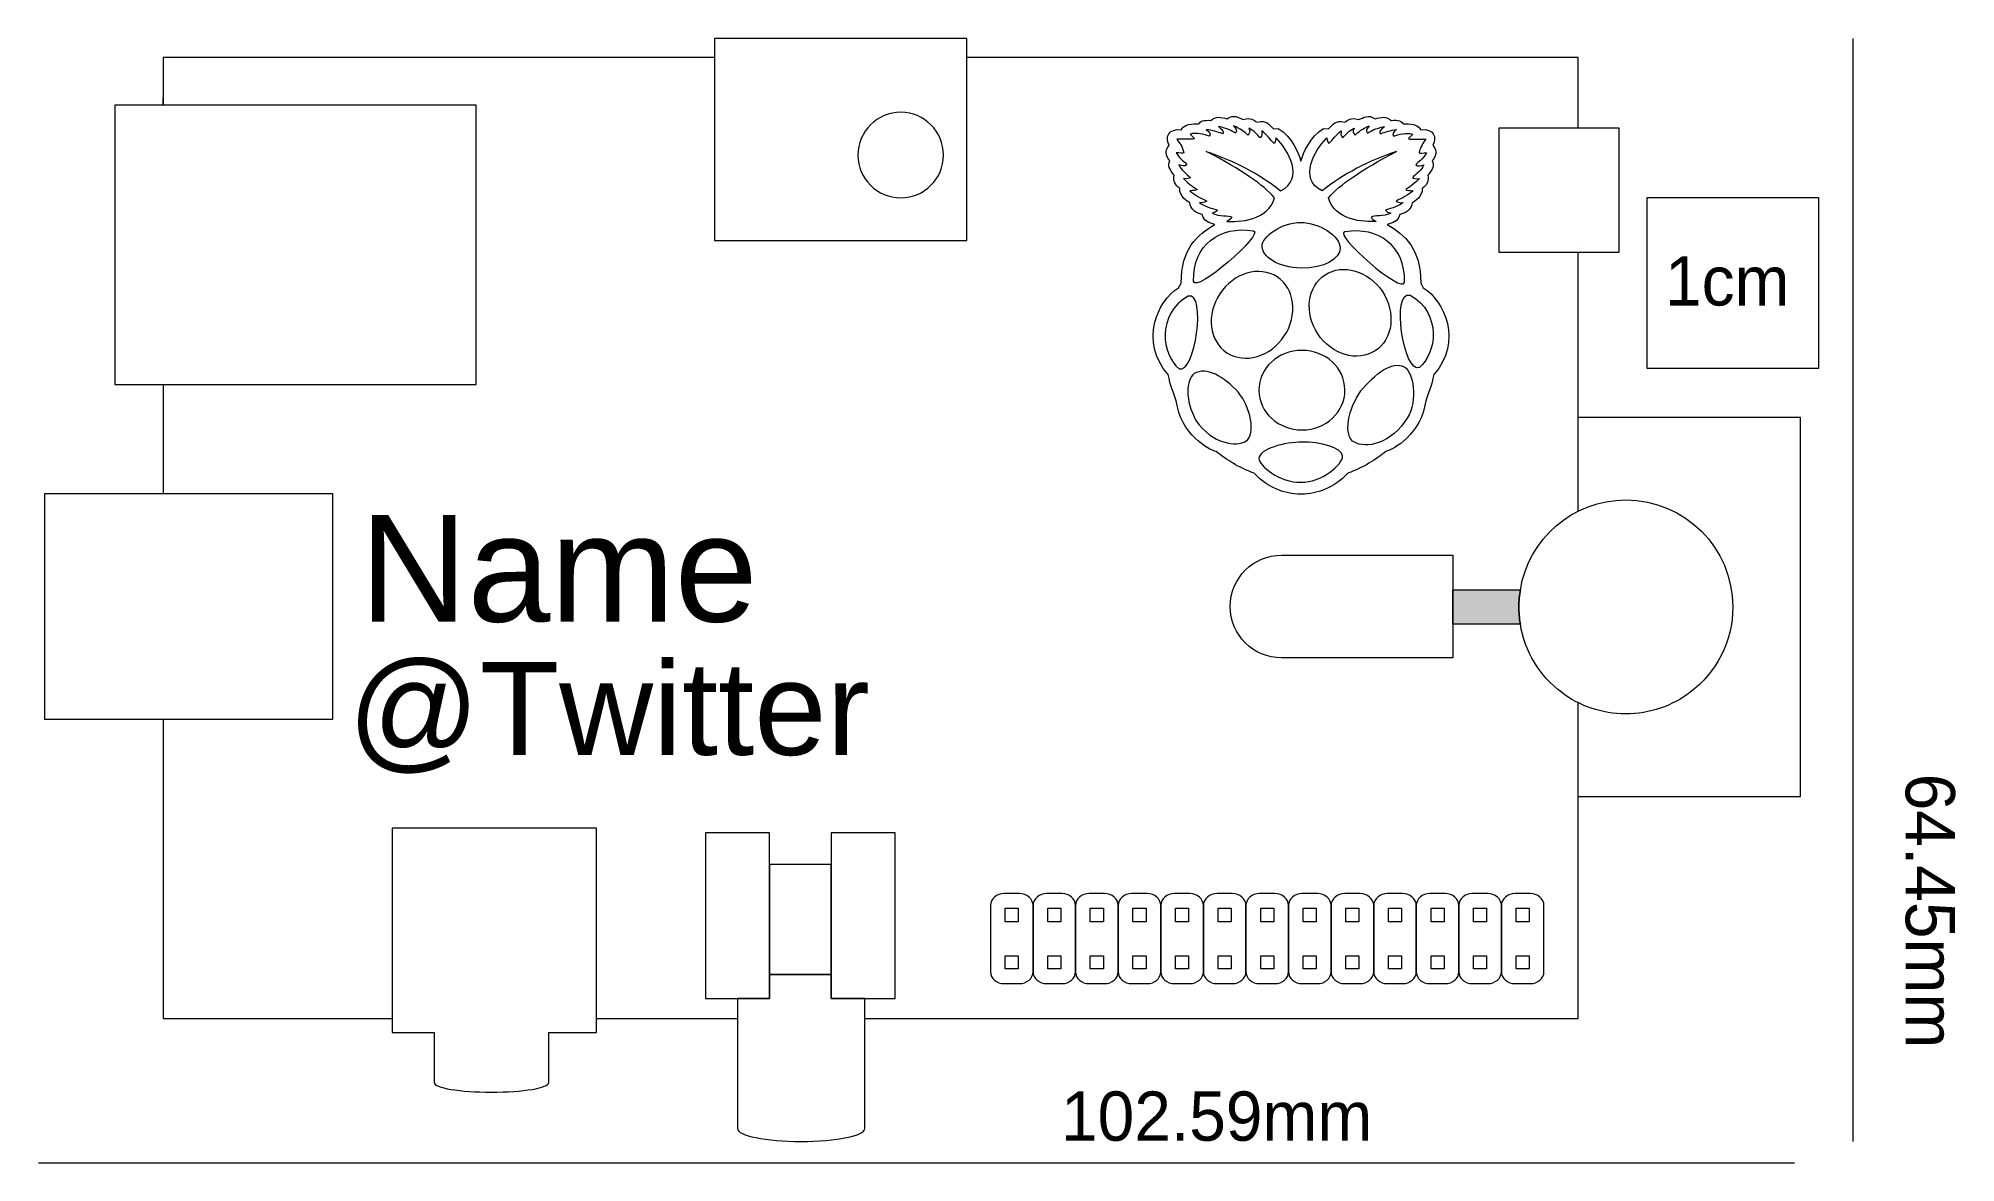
# Model space of a CAD drawing. Header units: inches. Extents: x 1 to 113, y -68 to -3.
import ezdxf

# ---------------------------------------------------------------- set-up
doc = ezdxf.new("R2010")
doc.units = ezdxf.units.IN
doc.header["$MEASUREMENT"] = 0
doc.layers.add('Layer 1', color=7, linetype='Continuous')

# ---------------------------------------------------------------- blocks, each defined once
blk = doc.blocks.new('block 3')
at = {"layer": 'Layer 1', "color": 232, "lineweight": 9}
blk.add_lwpolyline([(47.41, -57.19), (47.41, -58.6), (49.37, -58.6), (51.15, -58.6), (51.15, -48.91), (47.41, -48.91), (47.41, -50.76), (47.41, -56.01), (47.41, -57.19)], dxfattribs=at)
blk = doc.blocks.new('block 4')
at = {"layer": 'Layer 1', "color": 232, "lineweight": 9}
blk.add_lwpolyline([(43.8, -57.19), (43.8, -56.01), (43.8, -50.76), (43.8, -48.91), (40.06, -48.91), (40.06, -58.6), (41.93, -58.6), (43.8, -58.6), (43.8, -57.19)], dxfattribs=at)
blk = doc.blocks.new('block 5')
at = {"layer": 'Layer 1', "color": 232, "lineweight": 9}
blk.add_lwpolyline([(43.8, -57.19), (47.41, -57.19), (47.41, -56.01), (47.41, -50.76), (43.8, -50.76), (43.8, -56.01), (43.8, -57.19)], dxfattribs=at)
blk = doc.blocks.new('block 6')
at = {"layer": 'Layer 1', "color": 232, "lineweight": 9}
for points, knots in [([(70.9, -7.06), (70.78, -7.07), (70.66, -7.11), (70.53, -7.21), (70.19, -7.09), (69.87, -7.04), (69.58, -7.3), (69.13, -7.25), (68.99, -7.36), (68.88, -7.5), (68.78, -7.5), (68.14, -7.4), (67.85, -7.84), (67.12, -7.75), (66.89, -8.27), (67.15, -8.75), (67, -8.98), (66.84, -9.21), (67.19, -9.66), (67.07, -9.9), (67.15, -10.17), (67.44, -10.49), (67.36, -10.84), (67.51, -11.08), (67.78, -11.27), (67.73, -11.75), (68.22, -12.02), (68.36, -12.12), (68.42, -12.39), (68.53, -12.66), (69.09, -12.8), (69.18, -13.21), (69.51, -13.28), (69.83, -13.37), (68.77, -13.99), (67.86, -14.8), (67.86, -16.8), (67.86, -16.8), (67.7, -17.08), (67.7, -17.08), (66.48, -17.82), (65.38, -20.21), (67.1, -22.15), (67.22, -22.76), (67.4, -23.2), (67.57, -23.68), (67.82, -25.63), (69.46, -26.54), (69.89, -26.64), (70.52, -27.12), (71.2, -27.58), (72.11, -27.9), (72.97, -28.79), (73.9, -29.13), (74.83, -29.13), (74.85, -29.13), (74.86, -29.13), (74.88, -29.13), (75.81, -29.13), (76.74, -28.79), (77.6, -27.9), (78.51, -27.58), (79.19, -27.12), (79.82, -26.64), (80.25, -26.53), (81.89, -25.62), (82.14, -23.68), (82.31, -23.2), (82.49, -22.76), (82.61, -22.15), (84.33, -20.21), (83.23, -17.82), (82, -17.08), (82, -17.08), (81.85, -16.8), (81.85, -16.8), (81.86, -14.8), (80.94, -13.99), (79.88, -13.37), (80.2, -13.28), (80.53, -13.21), (80.62, -12.8), (81.18, -12.66), (81.29, -12.39), (81.35, -12.12), (81.49, -12.02), (81.98, -11.75), (81.93, -11.27), (82.2, -11.08), (82.35, -10.84), (82.27, -10.49), (82.56, -10.17), (82.64, -9.9), (82.52, -9.66), (82.87, -9.21), (82.71, -8.98), (82.56, -8.75), (82.82, -8.27), (82.59, -7.75), (81.86, -7.84), (81.57, -7.4), (80.93, -7.5), (80.83, -7.5), (80.72, -7.36), (80.58, -7.24), (80.13, -7.3), (79.84, -7.04), (79.52, -7.09), (79.18, -7.21), (78.79, -6.9), (78.52, -7.15), (78.22, -7.25), (77.74, -7.09), (77.63, -7.3), (77.4, -7.39), (76.88, -7.28), (76.72, -7.52), (76.47, -7.78), (76.47, -7.78), (76.17, -7.77), (76.17, -7.77), (75.38, -8.24), (74.99, -9.18), (74.85, -9.67), (74.71, -9.18), (74.32, -8.24), (73.53, -7.77), (73.53, -7.77), (73.24, -7.78), (73.24, -7.78), (72.99, -7.52), (72.83, -7.28), (72.31, -7.39), (72.07, -7.3), (71.96, -7.09), (71.48, -7.25), (71.29, -7.18), (71.11, -7.05), (70.9, -7.06), (70.9, -7.06), (70.9, -7.06), (70.9, -7.06)], [0, 0, 0, 0, 1, 1, 1, 2, 2, 2, 3, 3, 3, 4, 4, 4, 5, 5, 5, 6, 6, 6, 7, 7, 7, 8, 8, 8, 9, 9, 9, 10, 10, 10, 11, 11, 11, 12, 12, 12, 13, 13, 13, 14, 14, 14, 15, 15, 15, 16, 16, 16, 17, 17, 17, 18, 18, 18, 19, 19, 19, 20, 20, 20, 21, 21, 21, 22, 22, 22, 23, 23, 23, 24, 24, 24, 25, 25, 25, 26, 26, 26, 27, 27, 27, 28, 28, 28, 29, 29, 29, 30, 30, 30, 31, 31, 31, 32, 32, 32, 33, 33, 33, 34, 34, 34, 35, 35, 35, 36, 36, 36, 37, 37, 37, 38, 38, 38, 39, 39, 39, 40, 40, 40, 41, 41, 41, 42, 42, 42, 43, 43, 43, 44, 44, 44, 45, 45, 45, 46, 46, 46, 47, 47, 47, 47]), ([(69.32, -9.11), (71.42, -10.19), (72.64, -11.06), (73.3, -11.81), (72.96, -13.17), (71.18, -13.24), (70.53, -13.2), (70.66, -13.14), (70.77, -13.06), (70.81, -12.95), (70.65, -12.83), (70.07, -12.93), (69.66, -12.71), (69.82, -12.68), (69.89, -12.64), (69.97, -12.53), (69.58, -12.41), (69.17, -12.3), (68.93, -12.1), (69.06, -12.1), (69.18, -12.13), (69.35, -12.01), (69.01, -11.83), (68.64, -11.68), (68.36, -11.4), (68.54, -11.39), (68.73, -11.4), (68.78, -11.33), (68.47, -11.14), (68.2, -10.92), (67.99, -10.69), (68.23, -10.72), (68.34, -10.69), (68.4, -10.65), (68.16, -10.4), (67.86, -10.2), (67.72, -9.9), (67.9, -9.96), (68.07, -9.99), (68.19, -9.89), (68.11, -9.71), (67.77, -9.61), (67.57, -9.18), (67.76, -9.2), (67.97, -9.22), (68.01, -9.18), (67.92, -8.81), (67.76, -8.61), (67.61, -8.4), (68.03, -8.39), (68.65, -8.4), (68.63, -8.36), (68.63, -8.36), (68.37, -8.1), (68.37, -8.1), (68.78, -7.99), (69.19, -8.12), (69.49, -8.21), (69.63, -8.1), (69.49, -7.97), (69.32, -7.83), (69.67, -7.88), (69.98, -7.96), (70.26, -8.07), (70.41, -7.93), (70.16, -7.79), (70.04, -7.66), (70.57, -7.76), (70.8, -7.9), (71.02, -8.04), (71.19, -7.89), (71.03, -7.76), (70.92, -7.62), (71.32, -7.77), (71.53, -7.96), (71.75, -8.15), (71.82, -8.05), (71.93, -7.98), (71.8, -7.74), (72.08, -7.9), (72.3, -8.09), (72.46, -8.31), (72.63, -8.2), (72.56, -8.04), (72.56, -7.9), (72.86, -8.14), (73.05, -8.4), (73.28, -8.65), (73.32, -8.62), (73.36, -8.5), (73.4, -8.32), (74.1, -9), (75.1, -10.73), (73.66, -11.41), (72.42, -10.4), (70.95, -9.66), (69.32, -9.11), (69.32, -9.11), (69.32, -9.11), (69.32, -9.11)], [0, 0, 0, 0, 1, 1, 1, 2, 2, 2, 3, 3, 3, 4, 4, 4, 5, 5, 5, 6, 6, 6, 7, 7, 7, 8, 8, 8, 9, 9, 9, 10, 10, 10, 11, 11, 11, 12, 12, 12, 13, 13, 13, 14, 14, 14, 15, 15, 15, 16, 16, 16, 17, 17, 17, 18, 18, 18, 19, 19, 19, 20, 20, 20, 21, 21, 21, 22, 22, 22, 23, 23, 23, 24, 24, 24, 25, 25, 25, 26, 26, 26, 27, 27, 27, 28, 28, 28, 29, 29, 29, 30, 30, 30, 31, 31, 31, 32, 32, 32, 33, 33, 33, 33]), ([(80.44, -9.11), (78.34, -10.19), (77.13, -11.06), (76.46, -11.81), (76.8, -13.17), (78.58, -13.24), (79.24, -13.2), (79.1, -13.14), (78.99, -13.06), (78.95, -12.95), (79.11, -12.83), (79.69, -12.93), (80.1, -12.71), (79.94, -12.68), (79.87, -12.64), (79.8, -12.53), (80.18, -12.41), (80.59, -12.3), (80.83, -12.1), (80.7, -12.1), (80.58, -12.13), (80.41, -12.01), (80.75, -11.83), (81.12, -11.68), (81.4, -11.4), (81.23, -11.39), (81.03, -11.4), (80.98, -11.33), (81.29, -11.14), (81.56, -10.92), (81.78, -10.69), (81.53, -10.72), (81.42, -10.69), (81.36, -10.65), (81.6, -10.4), (81.9, -10.2), (82.04, -9.9), (81.86, -9.96), (81.69, -9.99), (81.57, -9.89), (81.65, -9.71), (81.99, -9.61), (82.19, -9.18), (82, -9.2), (81.79, -9.22), (81.75, -9.18), (81.84, -8.81), (82, -8.61), (82.15, -8.39), (81.73, -8.39), (81.11, -8.4), (81.13, -8.36), (81.13, -8.36), (81.39, -8.1), (81.39, -8.1), (80.99, -7.99), (80.57, -8.12), (80.27, -8.21), (80.14, -8.1), (80.27, -7.97), (80.44, -7.83), (80.09, -7.88), (79.78, -7.96), (79.5, -8.07), (79.35, -7.93), (79.6, -7.79), (79.72, -7.66), (79.19, -7.76), (78.96, -7.9), (78.74, -8.04), (78.58, -7.89), (78.73, -7.76), (78.84, -7.62), (78.44, -7.77), (78.23, -7.96), (78.01, -8.15), (77.94, -8.05), (77.83, -7.98), (77.96, -7.74), (77.68, -7.9), (77.46, -8.09), (77.3, -8.31), (77.13, -8.2), (77.2, -8.05), (77.2, -7.91), (76.9, -8.15), (76.72, -8.4), (76.49, -8.65), (76.44, -8.62), (76.4, -8.5), (76.36, -8.32), (75.66, -9.01), (74.66, -10.73), (76.1, -11.41), (77.34, -10.4), (78.81, -9.66), (80.44, -9.11), (80.44, -9.11), (80.44, -9.11), (80.44, -9.11)], [0, 0, 0, 0, 1, 1, 1, 2, 2, 2, 3, 3, 3, 4, 4, 4, 5, 5, 5, 6, 6, 6, 7, 7, 7, 8, 8, 8, 9, 9, 9, 10, 10, 10, 11, 11, 11, 12, 12, 12, 13, 13, 13, 14, 14, 14, 15, 15, 15, 16, 16, 16, 17, 17, 17, 18, 18, 18, 19, 19, 19, 20, 20, 20, 21, 21, 21, 22, 22, 22, 23, 23, 23, 24, 24, 24, 25, 25, 25, 26, 26, 26, 27, 27, 27, 28, 28, 28, 29, 29, 29, 30, 30, 30, 31, 31, 31, 32, 32, 32, 33, 33, 33, 33]), ([(72.07, -13.75), (70.13, -13.42), (68.52, -14.58), (68.58, -16.68), (68.65, -17.48), (72.78, -13.87), (72.07, -13.75), (72.07, -13.75), (72.07, -13.75), (72.07, -13.75)], [0, 0, 0, 0, 1, 1, 1, 2, 2, 2, 3, 3, 3, 3]), ([(74.85, -13.26), (73.69, -13.23), (72.58, -14.12), (72.58, -14.63), (72.58, -15.26), (73.49, -15.9), (74.86, -15.92), (76.25, -15.93), (77.13, -15.4), (77.14, -14.76), (77.15, -14.03), (75.88, -13.25), (74.85, -13.26), (74.85, -13.26), (74.85, -13.26), (74.85, -13.26)], [0, 0, 0, 0, 1, 1, 1, 2, 2, 2, 3, 3, 3, 4, 4, 4, 5, 5, 5, 5]), ([(77.42, -13.81), (79.36, -13.48), (80.97, -14.63), (80.9, -16.74), (80.84, -17.54), (76.7, -13.93), (77.42, -13.81)], [0, 0, 0, 0, 1, 1, 1, 2, 2, 2, 2]), ([(76.26, -16.32), (75.22, -17), (75.03, -18.55), (75.84, -19.77), (76.65, -20.99), (78.15, -21.43), (79.19, -20.75), (79.19, -20.75), (79.19, -20.75), (79.19, -20.75), (80.23, -20.07), (80.42, -18.52), (79.61, -17.3), (78.8, -16.08), (77.3, -15.64), (76.26, -16.32), (76.26, -16.32), (76.26, -16.32), (76.26, -16.32)], [0, 0, 0, 0, 1, 1, 1, 2, 2, 2, 3, 3, 3, 4, 4, 4, 5, 5, 5, 6, 6, 6, 6]), ([(73.46, -16.44), (74.5, -17.12), (74.68, -18.67), (73.88, -19.89), (73.07, -21.11), (71.57, -21.55), (70.53, -20.87), (70.53, -20.87), (70.53, -20.87), (70.53, -20.87), (69.49, -20.19), (69.3, -18.65), (70.11, -17.43), (70.92, -16.2), (72.42, -15.76), (73.46, -16.44), (73.46, -16.44), (73.46, -16.44), (73.46, -16.44)], [0, 0, 0, 0, 1, 1, 1, 2, 2, 2, 3, 3, 3, 4, 4, 4, 5, 5, 5, 6, 6, 6, 6]), ([(68.26, -17.56), (69.38, -17.26), (68.64, -22.2), (67.73, -21.8), (66.72, -20.99), (66.4, -18.62), (68.26, -17.56)], [0, 0, 0, 0, 1, 1, 1, 2, 2, 2, 2]), ([(81.23, -17.5), (80.11, -17.19), (80.85, -22.14), (81.77, -21.73), (82.77, -20.93), (83.1, -18.56), (81.23, -17.5), (81.23, -17.5), (81.23, -17.5), (81.23, -17.5)], [0, 0, 0, 0, 1, 1, 1, 2, 2, 2, 3, 3, 3, 3]), ([(77.42, -23.05), (77.43, -24.33), (76.31, -25.37), (74.92, -25.38), (73.54, -25.39), (72.41, -24.36), (72.4, -23.08), (72.4, -23.07), (72.4, -23.06), (72.4, -23.05), (72.39, -21.78), (73.51, -20.73), (74.9, -20.73), (76.28, -20.72), (77.41, -21.75), (77.42, -23.03), (77.42, -23.04), (77.42, -23.05), (77.42, -23.05)], [0, 0, 0, 0, 1, 1, 1, 2, 2, 2, 3, 3, 3, 4, 4, 4, 5, 5, 5, 6, 6, 6, 6]), ([(78.5, -22.92), (77.72, -23.83), (77.29, -25.49), (77.86, -26.03), (78.4, -26.44), (79.85, -26.39), (80.93, -24.89), (81.71, -23.89), (81.45, -22.22), (81, -21.78), (80.34, -21.27), (79.39, -21.92), (78.5, -22.92), (78.5, -22.92), (78.5, -22.92), (78.5, -22.92)], [0, 0, 0, 0, 1, 1, 1, 2, 2, 2, 3, 3, 3, 4, 4, 4, 5, 5, 5, 5]), ([(71.2, -23.2), (71.91, -24.06), (72.24, -25.58), (71.64, -26.03), (71.08, -26.37), (69.7, -26.23), (68.72, -24.83), (68.06, -23.65), (68.15, -22.45), (68.61, -22.09), (69.3, -21.67), (70.37, -22.24), (71.2, -23.2), (71.2, -23.2), (71.2, -23.2), (71.2, -23.2)], [0, 0, 0, 0, 1, 1, 1, 2, 2, 2, 3, 3, 3, 4, 4, 4, 5, 5, 5, 5]), ([(74.92, -26.1), (75.93, -26.05), (77.28, -26.42), (77.28, -26.91), (77.3, -27.39), (76.05, -28.46), (74.85, -28.44), (73.61, -28.49), (72.38, -27.42), (72.4, -27.05), (72.38, -26.5), (73.92, -26.07), (74.92, -26.1), (74.92, -26.1), (74.92, -26.1), (74.92, -26.1)], [0, 0, 0, 0, 1, 1, 1, 2, 2, 2, 3, 3, 3, 4, 4, 4, 5, 5, 5, 5])]:
    blk.add_open_spline(points, degree=3, knots=knots, dxfattribs=at)
blk = doc.blocks.new('block 7')
at = {"layer": 'Layer 1', "color": 250, "insert": (19.17, -45.46), "char_height": 5.4373, "attachment_point": 7}
blk.add_mtext('\\fArial|b0|i0|c0|p34;\\W1;@Twitter', dxfattribs=at)
blk = doc.blocks.new('block 8')
at = {"layer": 'Layer 1', "color": 232, "lineweight": 9}
for points in [[(57.57, -53.33), (58.34, -53.33), (58.34, -54.11), (57.57, -54.11), (57.57, -53.33)], [(57.57, -56.1), (58.34, -56.1), (58.34, -56.87), (57.57, -56.87), (57.57, -56.1)]]:
    blk.add_lwpolyline(points, dxfattribs=at)
blk.add_open_spline([(59.2, -57.04), (59.2, -57.42), (58.84, -57.73), (58.4, -57.73), (58.4, -57.73), (57.51, -57.73), (57.51, -57.73), (57.07, -57.73), (56.71, -57.42), (56.71, -57.04), (56.71, -57.04), (56.71, -53.16), (56.71, -53.16), (56.71, -52.78), (57.07, -52.47), (57.51, -52.47), (57.51, -52.47), (58.4, -52.47), (58.4, -52.47), (58.84, -52.47), (59.2, -52.78), (59.2, -53.16), (59.2, -53.16), (59.2, -57.04), (59.2, -57.04)], degree=3, knots=[0, 0, 0, 0, 1, 1, 1, 2, 2, 2, 3, 3, 3, 4, 4, 4, 5, 5, 5, 6, 6, 6, 7, 7, 7, 8, 8, 8, 8], dxfattribs=at)
blk = doc.blocks.new('block 9')
at = {"layer": 'Layer 1', "color": 232, "lineweight": 9}
for points in [[(60.06, -53.33), (60.83, -53.33), (60.83, -54.11), (60.06, -54.11), (60.06, -53.33)], [(60.06, -56.1), (60.83, -56.1), (60.83, -56.87), (60.06, -56.87), (60.06, -56.1)]]:
    blk.add_lwpolyline(points, dxfattribs=at)
blk.add_open_spline([(61.68, -57.04), (61.68, -57.42), (61.33, -57.73), (60.89, -57.73), (60.89, -57.73), (60, -57.73), (60, -57.73), (59.55, -57.73), (59.2, -57.42), (59.2, -57.04), (59.2, -57.04), (59.2, -53.16), (59.2, -53.16), (59.2, -52.78), (59.55, -52.47), (60, -52.47), (60, -52.47), (60.89, -52.47), (60.89, -52.47), (61.33, -52.47), (61.68, -52.78), (61.68, -53.16), (61.68, -53.16), (61.68, -57.04), (61.68, -57.04)], degree=3, knots=[0, 0, 0, 0, 1, 1, 1, 2, 2, 2, 3, 3, 3, 4, 4, 4, 5, 5, 5, 6, 6, 6, 7, 7, 7, 8, 8, 8, 8], dxfattribs=at)
blk = doc.blocks.new('block 10')
at = {"layer": 'Layer 1', "color": 232, "lineweight": 9}
for points in [[(62.54, -53.33), (63.31, -53.33), (63.31, -54.11), (62.54, -54.11), (62.54, -53.33)], [(62.54, -56.1), (63.31, -56.1), (63.31, -56.87), (62.54, -56.87), (62.54, -56.1)]]:
    blk.add_lwpolyline(points, dxfattribs=at)
blk.add_open_spline([(64.17, -57.04), (64.17, -57.42), (63.82, -57.73), (63.37, -57.73), (63.37, -57.73), (62.48, -57.73), (62.48, -57.73), (62.04, -57.73), (61.68, -57.42), (61.68, -57.04), (61.68, -57.04), (61.68, -53.16), (61.68, -53.16), (61.68, -52.78), (62.04, -52.47), (62.48, -52.47), (62.48, -52.47), (63.37, -52.47), (63.37, -52.47), (63.82, -52.47), (64.17, -52.78), (64.17, -53.16), (64.17, -53.16), (64.17, -57.04), (64.17, -57.04), (64.17, -57.04), (64.17, -57.04), (64.17, -57.04)], degree=3, knots=[0, 0, 0, 0, 1, 1, 1, 2, 2, 2, 3, 3, 3, 4, 4, 4, 5, 5, 5, 6, 6, 6, 7, 7, 7, 8, 8, 8, 9, 9, 9, 9], dxfattribs=at)
blk = doc.blocks.new('block 11')
at = {"layer": 'Layer 1', "color": 232, "lineweight": 9}
for points in [[(65.03, -53.33), (65.8, -53.33), (65.8, -54.11), (65.03, -54.11), (65.03, -53.33)], [(65.03, -56.1), (65.8, -56.1), (65.8, -56.87), (65.03, -56.87), (65.03, -56.1)]]:
    blk.add_lwpolyline(points, dxfattribs=at)
blk.add_open_spline([(66.66, -57.04), (66.66, -57.42), (66.3, -57.73), (65.86, -57.73), (65.86, -57.73), (64.97, -57.73), (64.97, -57.73), (64.53, -57.73), (64.17, -57.42), (64.17, -57.04), (64.17, -57.04), (64.17, -53.16), (64.17, -53.16), (64.17, -52.78), (64.53, -52.47), (64.97, -52.47), (64.97, -52.47), (65.86, -52.47), (65.86, -52.47), (66.3, -52.47), (66.66, -52.78), (66.66, -53.16), (66.66, -53.16), (66.66, -57.04), (66.66, -57.04)], degree=3, knots=[0, 0, 0, 0, 1, 1, 1, 2, 2, 2, 3, 3, 3, 4, 4, 4, 5, 5, 5, 6, 6, 6, 7, 7, 7, 8, 8, 8, 8], dxfattribs=at)
blk = doc.blocks.new('block 12')
at = {"layer": 'Layer 1', "color": 232, "lineweight": 9}
for points in [[(67.52, -53.33), (68.29, -53.33), (68.29, -54.11), (67.52, -54.11), (67.52, -53.33)], [(67.52, -56.1), (68.29, -56.1), (68.29, -56.87), (67.52, -56.87), (67.52, -56.1)]]:
    blk.add_lwpolyline(points, dxfattribs=at)
blk.add_open_spline([(69.15, -57.04), (69.15, -57.42), (68.79, -57.73), (68.35, -57.73), (68.35, -57.73), (67.46, -57.73), (67.46, -57.73), (67.02, -57.73), (66.66, -57.42), (66.66, -57.04), (66.66, -57.04), (66.66, -53.16), (66.66, -53.16), (66.66, -52.78), (67.02, -52.47), (67.46, -52.47), (67.46, -52.47), (68.35, -52.47), (68.35, -52.47), (68.79, -52.47), (69.15, -52.78), (69.15, -53.16), (69.15, -53.16), (69.15, -57.04), (69.15, -57.04)], degree=3, knots=[0, 0, 0, 0, 1, 1, 1, 2, 2, 2, 3, 3, 3, 4, 4, 4, 5, 5, 5, 6, 6, 6, 7, 7, 7, 8, 8, 8, 8], dxfattribs=at)
blk = doc.blocks.new('block 13')
at = {"layer": 'Layer 1', "color": 232, "lineweight": 9}
for points in [[(70.01, -53.33), (70.78, -53.33), (70.78, -54.11), (70.01, -54.11), (70.01, -53.33)], [(70.01, -56.1), (70.78, -56.1), (70.78, -56.87), (70.01, -56.87), (70.01, -56.1)]]:
    blk.add_lwpolyline(points, dxfattribs=at)
blk.add_open_spline([(71.64, -57.04), (71.64, -57.42), (71.28, -57.73), (70.84, -57.73), (70.84, -57.73), (69.95, -57.73), (69.95, -57.73), (69.51, -57.73), (69.15, -57.42), (69.15, -57.04), (69.15, -57.04), (69.15, -53.16), (69.15, -53.16), (69.15, -52.78), (69.51, -52.47), (69.95, -52.47), (69.95, -52.47), (70.84, -52.47), (70.84, -52.47), (71.28, -52.47), (71.64, -52.78), (71.64, -53.16), (71.64, -53.16), (71.64, -57.04), (71.64, -57.04)], degree=3, knots=[0, 0, 0, 0, 1, 1, 1, 2, 2, 2, 3, 3, 3, 4, 4, 4, 5, 5, 5, 6, 6, 6, 7, 7, 7, 8, 8, 8, 8], dxfattribs=at)
blk = doc.blocks.new('block 14')
at = {"layer": 'Layer 1', "color": 232, "lineweight": 9}
for points in [[(72.5, -53.33), (73.26, -53.33), (73.26, -54.11), (72.5, -54.11), (72.5, -53.33)], [(72.5, -56.1), (73.26, -56.1), (73.26, -56.87), (72.5, -56.87), (72.5, -56.1)]]:
    blk.add_lwpolyline(points, dxfattribs=at)
blk.add_open_spline([(74.12, -57.04), (74.12, -57.42), (73.77, -57.73), (73.33, -57.73), (73.33, -57.73), (72.43, -57.73), (72.43, -57.73), (71.99, -57.73), (71.64, -57.42), (71.64, -57.04), (71.64, -57.04), (71.64, -53.16), (71.64, -53.16), (71.64, -52.78), (71.99, -52.47), (72.43, -52.47), (72.43, -52.47), (73.33, -52.47), (73.33, -52.47), (73.77, -52.47), (74.12, -52.78), (74.12, -53.16), (74.12, -53.16), (74.12, -57.04), (74.12, -57.04), (74.12, -57.04), (74.12, -57.04), (74.12, -57.04)], degree=3, knots=[0, 0, 0, 0, 1, 1, 1, 2, 2, 2, 3, 3, 3, 4, 4, 4, 5, 5, 5, 6, 6, 6, 7, 7, 7, 8, 8, 8, 9, 9, 9, 9], dxfattribs=at)
blk = doc.blocks.new('block 15')
at = {"layer": 'Layer 1', "color": 232, "lineweight": 9}
for points in [[(74.98, -53.33), (75.75, -53.33), (75.75, -54.11), (74.98, -54.11), (74.98, -53.33)], [(74.98, -56.1), (75.75, -56.1), (75.75, -56.87), (74.98, -56.87), (74.98, -56.1)]]:
    blk.add_lwpolyline(points, dxfattribs=at)
blk.add_open_spline([(76.61, -57.04), (76.61, -57.42), (76.25, -57.73), (75.81, -57.73), (75.81, -57.73), (74.92, -57.73), (74.92, -57.73), (74.48, -57.73), (74.12, -57.42), (74.12, -57.04), (74.12, -57.04), (74.12, -53.16), (74.12, -53.16), (74.12, -52.78), (74.48, -52.47), (74.92, -52.47), (74.92, -52.47), (75.81, -52.47), (75.81, -52.47), (76.25, -52.47), (76.61, -52.78), (76.61, -53.16), (76.61, -53.16), (76.61, -57.04), (76.61, -57.04)], degree=3, knots=[0, 0, 0, 0, 1, 1, 1, 2, 2, 2, 3, 3, 3, 4, 4, 4, 5, 5, 5, 6, 6, 6, 7, 7, 7, 8, 8, 8, 8], dxfattribs=at)
blk = doc.blocks.new('block 16')
at = {"layer": 'Layer 1', "color": 232, "lineweight": 9}
for points in [[(77.47, -53.33), (78.24, -53.33), (78.24, -54.11), (77.47, -54.11), (77.47, -53.33)], [(77.47, -56.1), (78.24, -56.1), (78.24, -56.87), (77.47, -56.87), (77.47, -56.1)]]:
    blk.add_lwpolyline(points, dxfattribs=at)
blk.add_open_spline([(79.1, -57.04), (79.1, -57.42), (78.74, -57.73), (78.3, -57.73), (78.3, -57.73), (77.41, -57.73), (77.41, -57.73), (76.97, -57.73), (76.61, -57.42), (76.61, -57.04), (76.61, -57.04), (76.61, -53.16), (76.61, -53.16), (76.61, -52.78), (76.97, -52.47), (77.41, -52.47), (77.41, -52.47), (78.3, -52.47), (78.3, -52.47), (78.74, -52.47), (79.1, -52.78), (79.1, -53.16), (79.1, -53.16), (79.1, -57.04), (79.1, -57.04)], degree=3, knots=[0, 0, 0, 0, 1, 1, 1, 2, 2, 2, 3, 3, 3, 4, 4, 4, 5, 5, 5, 6, 6, 6, 7, 7, 7, 8, 8, 8, 8], dxfattribs=at)
blk = doc.blocks.new('block 17')
at = {"layer": 'Layer 1', "color": 232, "lineweight": 9}
for points in [[(79.96, -53.33), (80.73, -53.33), (80.73, -54.11), (79.96, -54.11), (79.96, -53.33)], [(79.96, -56.1), (80.73, -56.1), (80.73, -56.87), (79.96, -56.87), (79.96, -56.1)]]:
    blk.add_lwpolyline(points, dxfattribs=at)
blk.add_open_spline([(81.59, -57.04), (81.59, -57.42), (81.23, -57.73), (80.79, -57.73), (80.79, -57.73), (79.9, -57.73), (79.9, -57.73), (79.46, -57.73), (79.1, -57.42), (79.1, -57.04), (79.1, -57.04), (79.1, -53.16), (79.1, -53.16), (79.1, -52.78), (79.46, -52.47), (79.9, -52.47), (79.9, -52.47), (80.79, -52.47), (80.79, -52.47), (81.23, -52.47), (81.59, -52.78), (81.59, -53.16), (81.59, -53.16), (81.59, -57.04), (81.59, -57.04)], degree=3, knots=[0, 0, 0, 0, 1, 1, 1, 2, 2, 2, 3, 3, 3, 4, 4, 4, 5, 5, 5, 6, 6, 6, 7, 7, 7, 8, 8, 8, 8], dxfattribs=at)
blk = doc.blocks.new('block 18')
at = {"layer": 'Layer 1', "color": 232, "lineweight": 9}
for points in [[(82.45, -53.33), (83.21, -53.33), (83.21, -54.11), (82.45, -54.11), (82.45, -53.33)], [(82.45, -56.1), (83.22, -56.1), (83.22, -56.87), (82.45, -56.87), (82.45, -56.1)]]:
    blk.add_lwpolyline(points, dxfattribs=at)
blk.add_open_spline([(84.07, -57.04), (84.07, -57.42), (83.72, -57.73), (83.28, -57.73), (83.28, -57.73), (82.38, -57.73), (82.38, -57.73), (81.94, -57.73), (81.59, -57.42), (81.59, -57.04), (81.59, -57.04), (81.59, -53.16), (81.59, -53.16), (81.59, -52.78), (81.94, -52.47), (82.38, -52.47), (82.38, -52.47), (83.28, -52.47), (83.28, -52.47), (83.72, -52.47), (84.07, -52.78), (84.07, -53.16), (84.07, -53.16), (84.07, -57.04), (84.07, -57.04)], degree=3, knots=[0, 0, 0, 0, 1, 1, 1, 2, 2, 2, 3, 3, 3, 4, 4, 4, 5, 5, 5, 6, 6, 6, 7, 7, 7, 8, 8, 8, 8], dxfattribs=at)
blk = doc.blocks.new('block 19')
at = {"layer": 'Layer 1', "color": 232, "lineweight": 9}
for points in [[(84.93, -53.33), (85.7, -53.33), (85.7, -54.11), (84.93, -54.11), (84.93, -53.33)], [(84.93, -56.1), (85.7, -56.1), (85.7, -56.87), (84.93, -56.87), (84.93, -56.1)]]:
    blk.add_lwpolyline(points, dxfattribs=at)
blk.add_open_spline([(86.56, -57.04), (86.56, -57.42), (86.2, -57.73), (85.76, -57.73), (85.76, -57.73), (84.87, -57.73), (84.87, -57.73), (84.43, -57.73), (84.07, -57.42), (84.07, -57.04), (84.07, -57.04), (84.07, -53.16), (84.07, -53.16), (84.07, -52.78), (84.43, -52.47), (84.87, -52.47), (84.87, -52.47), (85.76, -52.47), (85.76, -52.47), (86.2, -52.47), (86.56, -52.78), (86.56, -53.16), (86.56, -53.16), (86.56, -57.04), (86.56, -57.04)], degree=3, knots=[0, 0, 0, 0, 1, 1, 1, 2, 2, 2, 3, 3, 3, 4, 4, 4, 5, 5, 5, 6, 6, 6, 7, 7, 7, 8, 8, 8, 8], dxfattribs=at)
blk = doc.blocks.new('block 20')
at = {"layer": 'Layer 1', "color": 232, "lineweight": 9}
for points in [[(87.42, -53.33), (88.19, -53.33), (88.19, -54.11), (87.42, -54.11), (87.42, -53.33)], [(87.42, -56.1), (88.19, -56.1), (88.19, -56.87), (87.42, -56.87), (87.42, -56.1)]]:
    blk.add_lwpolyline(points, dxfattribs=at)
blk.add_open_spline([(89.05, -57.04), (89.05, -57.42), (88.69, -57.73), (88.25, -57.73), (88.25, -57.73), (87.36, -57.73), (87.36, -57.73), (86.92, -57.73), (86.56, -57.42), (86.56, -57.04), (86.56, -57.04), (86.56, -53.16), (86.56, -53.16), (86.56, -52.78), (86.92, -52.47), (87.36, -52.47), (87.36, -52.47), (88.25, -52.47), (88.25, -52.47), (88.69, -52.47), (89.05, -52.78), (89.05, -53.16), (89.05, -53.16), (89.05, -57.04), (89.05, -57.04)], degree=3, knots=[0, 0, 0, 0, 1, 1, 1, 2, 2, 2, 3, 3, 3, 4, 4, 4, 5, 5, 5, 6, 6, 6, 7, 7, 7, 8, 8, 8, 8], dxfattribs=at)
blk = doc.blocks.new('block 2')
at = {"layer": 'Layer 1'}
h = blk.add_hatch(color=72, dxfattribs=at)
h.dxf.hatch_style = 2
edge = h.paths.add_edge_path()
edge.add_spline(control_points=[(87.58, -35.72), (87.58, -35.54), (87.59, -35.37), (87.6, -35.2), (87.62, -35.04), (87.64, -34.88), (87.67, -34.72), (87.67, -34.72), (83.72, -34.72), (83.72, -34.72), (83.72, -34.72), (83.72, -35.2), (83.72, -35.2), (83.72, -35.2), (83.72, -36.2), (83.72, -36.2), (83.72, -36.2), (83.72, -36.72), (83.72, -36.72), (83.72, -36.72), (87.67, -36.72), (87.67, -36.72), (87.64, -36.55), (87.61, -36.37), (87.6, -36.2), (87.59, -36.04), (87.58, -35.88), (87.58, -35.72)], knot_values=[0, 0, 0, 0, 1, 1, 1, 2, 2, 2, 3, 3, 3, 4, 4, 4, 5, 5, 5, 6, 6, 6, 7, 7, 7, 8, 8, 8, 9, 9, 9, 9], degree=3, periodic=1)
at = {"layer": 'Layer 1', "color": 250, "lineweight": 9}
for points in [[(55.34, -3.61), (55.34, -2.5), (53.76, -2.5), (42.17, -2.5), (40.6, -2.5), (40.6, -3.61)], [(40.6, -3.61), (39.85, -3.61), (34.15, -3.61), (31.75, -3.61), (8.39, -3.61), (8.39, -3.61), (8.39, -6.4), (8.39, -5.98)], [(91.04, -7.75), (91.04, -7.33), (91.04, -7.33), (91.04, -3.61), (91.04, -3.61), (55.34, -3.61)], [(8.39, -6.4), (5.56, -6.4), (5.56, -22.73), (8.39, -22.73)], [(8.39, -5.98), (8.39, -5.98)], [(91.04, -7.75), (91.04, -7.75)], [(91.04, -14.99), (91.79, -14.99), (93.44, -14.99), (93.44, -7.75), (91.79, -7.75), (91.04, -7.75)], [(49.37, -59.77), (91.04, -59.77), (91.04, -59.77), (91.04, -59.77), (91.04, -46.79), (104.03, -46.79), (104.03, -24.65), (91.04, -24.65), (91.04, -14.99)], [(91.04, -14.57), (91.04, -14.57)], [(91.04, -14.99), (91.04, -14.99)], [(8.39, -22.73), (8.39, -28.7), (8.39, -28.7), (8.39, -29.12)], [(8.39, -29.12), (1.44, -29.12), (1.44, -42.27), (8.39, -42.27)], [(8.39, -29.12), (8.39, -29.12)], [(8.39, -42.27), (8.39, -59.77), (8.39, -59.77), (8.39, -59.77), (21.75, -59.77)], [(33.7, -59.77), (41.93, -59.77)], [(41.93, -59.77), (41.93, -59.77)], [(49.37, -59.77), (49.37, -59.77)]]:
    blk.add_lwpolyline(points, dxfattribs=at)
at = {"layer": 'Layer 1', "color": 232, "lineweight": 9}
for points in [[(40.6, -3.61), (40.6, -4.03), (40.6, -14.31), (55.34, -14.31), (55.34, -4.03), (55.34, -3.61)], [(20.09, -6.4), (10.49, -6.4), (8.39, -6.4)], [(8.39, -22.73), (9.14, -22.73), (26.66, -22.73), (26.66, -20.39), (26.66, -20.03), (26.66, -6.4), (20.09, -6.4)], [(91.04, -7.75), (86.41, -7.75), (86.41, -14.99), (91.04, -14.99)], [(8.39, -42.27), (9.14, -42.27), (18.3, -42.27), (18.3, -29.12), (9.14, -29.12), (8.39, -29.12)], [(33.7, -59.77), (33.7, -48.64), (21.75, -48.64), (21.75, -59.77)], [(49.37, -59.77), (49.37, -58.6), (47.41, -58.6), (47.41, -57.19), (43.8, -57.19), (43.8, -58.6), (41.93, -58.6), (41.93, -59.77)]]:
    blk.add_lwpolyline(points, dxfattribs=at)
at = {"layer": 'Layer 1', "color": 30, "lineweight": 9}
for points in [[(91.04, -30.13), (91.04, -24.65)], [(91.04, -46.79), (91.04, -41.31)]]:
    blk.add_lwpolyline(points, dxfattribs=at)
at = {"layer": 'Layer 1', "color": 7, "lineweight": 9}
for points, knots in [([(51.47, -6.82), (52.85, -6.82), (53.97, -7.94), (53.97, -9.32), (53.97, -10.7), (52.85, -11.82), (51.47, -11.82), (50.09, -11.82), (48.97, -10.7), (48.97, -9.32), (48.97, -7.94), (50.09, -6.82), (51.47, -6.82)], [0, 0, 0, 0, 1, 1, 1, 2, 2, 2, 3, 3, 3, 4, 4, 4, 4]), ([(93.83, -29.47), (90.72, -29.47), (88.15, -31.75), (87.67, -34.72), (87.64, -34.88), (87.62, -35.04), (87.6, -35.2), (87.59, -35.37), (87.58, -35.54), (87.58, -35.72), (87.58, -35.88), (87.59, -36.04), (87.6, -36.2), (87.61, -36.37), (87.64, -36.55), (87.67, -36.72), (87.93, -38.34), (88.81, -39.76), (90.07, -40.71), (91.11, -41.5), (92.42, -41.97), (93.83, -41.97), (95.24, -41.97), (96.55, -41.5), (97.59, -40.71), (99.1, -39.57), (100.08, -37.76), (100.08, -35.72), (100.08, -32.27), (97.28, -29.47), (93.83, -29.47)], [0, 0, 0, 0, 1, 1, 1, 2, 2, 2, 3, 3, 3, 4, 4, 4, 5, 5, 5, 6, 6, 6, 7, 7, 7, 8, 8, 8, 9, 9, 9, 10, 10, 10, 10]), ([(80.73, -32.7), (80.73, -32.7), (79.41, -32.7), (79.41, -32.7), (79.41, -32.7), (73.72, -32.7), (73.72, -32.7), (72.07, -32.7), (70.72, -34.04), (70.72, -35.7), (70.72, -37.35), (72.07, -38.7), (73.72, -38.7), (73.72, -38.7), (79.41, -38.7), (79.41, -38.7), (79.41, -38.7), (80.73, -38.7), (80.73, -38.7), (80.73, -38.7), (83.73, -38.7), (83.73, -38.7), (83.73, -38.7), (83.73, -36.72), (83.73, -36.72), (83.73, -36.72), (83.73, -36.2), (83.73, -36.2), (83.73, -36.2), (83.73, -35.2), (83.73, -35.2), (83.73, -35.2), (83.73, -34.72), (83.73, -34.72), (83.73, -34.72), (83.73, -32.69), (83.73, -32.69), (83.73, -32.69), (80.73, -32.7), (80.73, -32.7)], [0, 0, 0, 0, 1, 1, 1, 2, 2, 2, 3, 3, 3, 4, 4, 4, 5, 5, 5, 6, 6, 6, 7, 7, 7, 8, 8, 8, 9, 9, 9, 10, 10, 10, 11, 11, 11, 12, 12, 12, 13, 13, 13, 13])]:
    blk.add_open_spline(points, degree=3, knots=knots, dxfattribs=at)
at = {"layer": 'Layer 1', "lineweight": 0}
blk.add_open_spline([(87.58, -35.72), (87.58, -35.54), (87.59, -35.37), (87.6, -35.2), (87.62, -35.04), (87.64, -34.88), (87.67, -34.72), (87.67, -34.72), (83.72, -34.72), (83.72, -34.72), (83.72, -34.72), (83.72, -35.2), (83.72, -35.2), (83.72, -35.2), (83.72, -36.2), (83.72, -36.2), (83.72, -36.2), (83.72, -36.72), (83.72, -36.72), (83.72, -36.72), (87.67, -36.72), (87.67, -36.72), (87.64, -36.55), (87.61, -36.37), (87.6, -36.2), (87.59, -36.04), (87.58, -35.88), (87.58, -35.72)], degree=3, knots=[0, 0, 0, 0, 1, 1, 1, 2, 2, 2, 3, 3, 3, 4, 4, 4, 5, 5, 5, 6, 6, 6, 7, 7, 7, 8, 8, 8, 9, 9, 9, 9], dxfattribs=at)
at = {"layer": 'Layer 1', "color": 250, "lineweight": 9}
for points, knots in [([(21.75, -59.77), (21.75, -59.77), (21.75, -60.19), (21.75, -60.19), (21.75, -60.19), (21.75, -60.59), (21.75, -60.59), (21.75, -60.59), (24.21, -60.59), (24.21, -60.59), (24.21, -60.59), (24.21, -63.51), (24.21, -63.51), (24.21, -63.82), (25.71, -64.07), (27.56, -64.07), (29.41, -64.07), (30.91, -63.82), (30.91, -63.51), (30.91, -63.51), (30.91, -60.59), (30.91, -60.59), (30.91, -60.59), (33.7, -60.59), (33.7, -60.59), (33.7, -60.59), (33.7, -60.19), (33.7, -60.19), (33.7, -60.19), (33.7, -59.77), (33.7, -59.77)], [0, 0, 0, 0, 1, 1, 1, 2, 2, 2, 3, 3, 3, 4, 4, 4, 5, 5, 5, 6, 6, 6, 7, 7, 7, 8, 8, 8, 9, 9, 9, 10, 10, 10, 10]), ([(41.93, -59.77), (41.93, -59.77), (41.93, -60.19), (41.93, -60.19), (41.93, -60.19), (41.93, -66.2), (41.93, -66.2), (41.93, -66.61), (43.6, -66.95), (45.65, -66.95), (47.71, -66.95), (49.37, -66.61), (49.37, -66.2), (49.37, -66.2), (49.37, -60.19), (49.37, -60.19), (49.37, -60.19), (49.37, -59.77), (49.37, -59.77)], [0, 0, 0, 0, 1, 1, 1, 2, 2, 2, 3, 3, 3, 4, 4, 4, 5, 5, 5, 6, 6, 6, 6])]:
    blk.add_open_spline(points, degree=3, knots=knots, dxfattribs=at)
at = {"layer": 'Layer 1'}
for name in ['block 6', 'block 7', 'block 4', 'block 3', 'block 5', 'block 8', 'block 9', 'block 10', 'block 11', 'block 12', 'block 13', 'block 14', 'block 15', 'block 16', 'block 17', 'block 18', 'block 19', 'block 20']:
    blk.add_blockref(name, (0, 0), dxfattribs=at)
at = {"layer": 'Layer 1', "color": 250, "insert": (19.87, -36.67), "char_height": 6.2371, "attachment_point": 7}
blk.add_mtext('\\fArial|b0|i0|c0|p34;\\W1;Name', dxfattribs=at)

msp = doc.modelspace()

# ---------------------------------------------------------------- linework, layer by layer
at = {"layer": 'Layer 1', "color": 7, "lineweight": 9}
for points in [[(107.09, -2.5), (107.09, -66.95)], [(95.08, -11.79), (105.08, -11.79), (105.08, -21.79), (95.08, -21.79), (95.08, -11.79)], [(1.09, -68.19), (103.68, -68.19)]]:
    msp.add_lwpolyline(points, dxfattribs=at)

# ---------------------------------------------------------------- block references
at = {"layer": 'Layer 1'}
msp.add_blockref('block 2', (0, 0), dxfattribs=at)

# ---------------------------------------------------------------- texts
at = {"layer": 'Layer 1', "color": 250, "char_height": 2.8787, "attachment_point": 7}
for s, insert in [('\\fMyriad Pro|b0|i0|c0|p34;\\W1;1cm', (96.12, -18.15)), ('\\fMyriad Pro|b0|i0|c0|p34;\\W1;102.59mm', (60.83, -66.95))]:
    msp.add_mtext(s, dxfattribs=dict(at, insert=insert))
at = {"layer": 'Layer 1', "color": 250, "insert": (110.14, -45.46), "char_height": 2.8787, "attachment_point": 7, "rotation": 270}
msp.add_mtext('\\fMyriad Pro|b0|i0|c0|p34;\\W1;64.45mm', dxfattribs=at)

doc.saveas('drawing.dxf')
